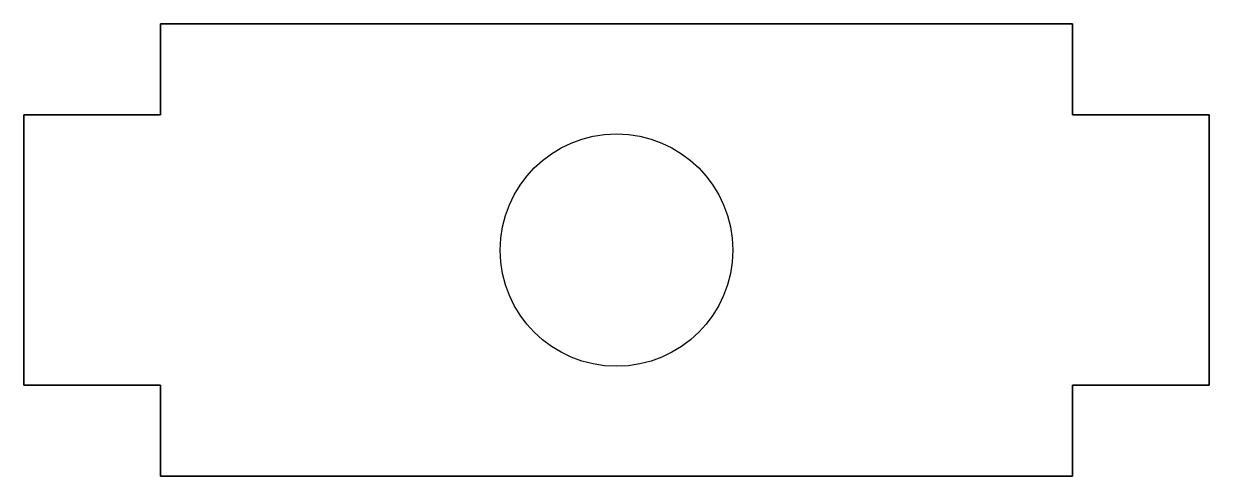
# Model space of a CAD drawing. Header units: millimetres. Extents: x -30.7 to -4.7, y -14.5 to -4.5.
import ezdxf

# ---------------------------------------------------------------- set-up
doc = ezdxf.new("R2010")
doc.units = ezdxf.units.MM
doc.layers.get('0').update_dxf_attribs({"linetype": 'CONTINUOUS'})

msp = doc.modelspace()

# ---------------------------------------------------------------- linework, layer by layer
for points in [[(-4.669, -6.529), (-7.669, -6.529), (-7.669, -4.529), (-27.669, -4.529), (-27.669, -6.529), (-30.669, -6.529), (-30.669, -12.465), (-27.669, -12.465), (-27.669, -14.465), (-7.669, -14.465), (-7.669, -12.465), (-4.669, -12.465)], [(-30.669, -12.465), (-30.669, -6.529), (-27.669, -6.529), (-27.669, -4.529), (-7.669, -4.529), (-7.669, -6.529), (-4.669, -6.529), (-4.669, -12.465), (-7.669, -12.465), (-7.669, -14.465), (-27.669, -14.465), (-27.669, -12.465)]]:
    msp.add_lwpolyline(points, close=True)
msp.add_circle((-17.669, -9.5), 2.55)
msp.add_circle((-17.669, -9.5), 2.55)

doc.saveas('drawing.dxf')
